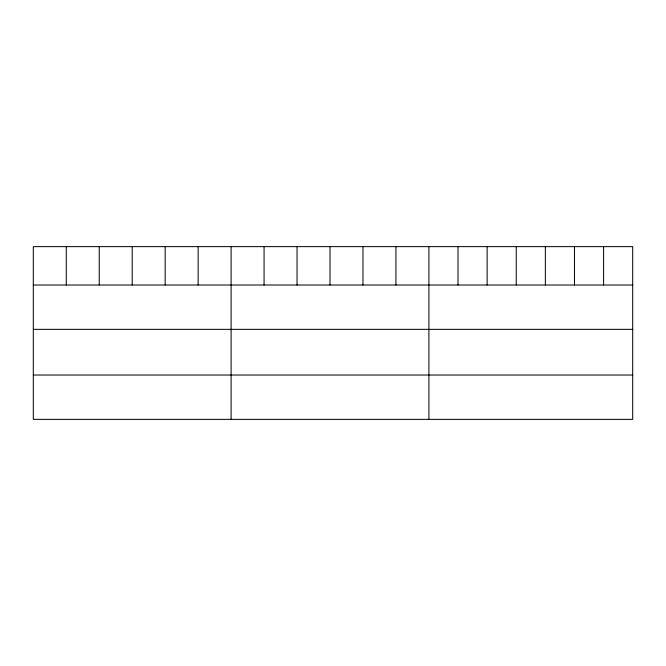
<?xml version="1.0" encoding="UTF-8"?>
<svg xmlns="http://www.w3.org/2000/svg" width="666" height="666" viewBox="0 0 666 666"><rect width="100%" height="100%" fill="white"/><g stroke="black" fill="none" stroke-linecap="round" stroke-linejoin="round"><path stroke-width="1" d="M632.7 285.015L632.7 419.364L33.3 419.364L33.3 246.636L632.7 246.636L632.7 285.015L33.3 285.015M33.3 329.354L632.7 329.354M33.3 375.033L632.7 375.033M603.587 246.636L603.587 285.015M574.475 246.636L574.475 285.015M545.362 246.636L545.362 285.015M516.242 246.636L516.242 285.015M487.129 246.636L487.129 285.015M458.017 246.636L458.017 285.015M428.904 246.636L428.904 419.364M395.937 246.636L395.937 285.015M362.97 246.636L362.97 285.015M330.003 246.636L330.003 285.015M297.036 246.636L297.036 285.015M264.069 246.636L264.069 285.015M231.102 246.636L231.102 419.364M198.135 246.636L198.135 285.015M165.168 246.636L165.168 285.015M132.201 246.636L132.201 285.015M99.234 246.636L99.234 285.015M66.267 246.636L66.267 285.015"/></g></svg>
